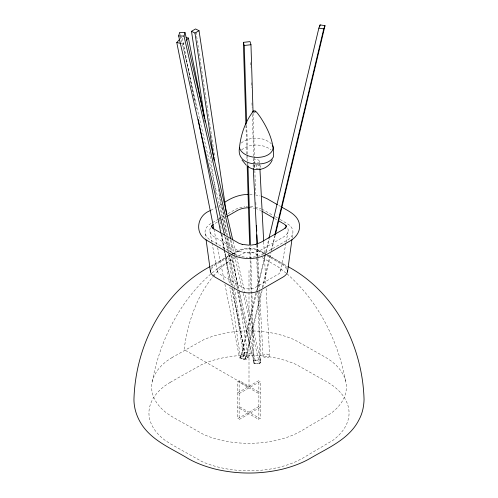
<?xml version="1.0" encoding="UTF-8"?>
<svg xmlns="http://www.w3.org/2000/svg" width="498" height="498" viewBox="0 0 498 498"><rect width="100%" height="100%" fill="white"/><g stroke="black" fill="none" stroke-linecap="round" stroke-linejoin="round"><path stroke-width="0.37" stroke-dasharray="2.49 1.87" d="M292.133 238.137L292.762 233.556M255.53 163.095L253.432 162.242L252.897 161.315C253.594 158.65 258.605 158.837 259.533 161.284L259.178 162.211L257.248 163.089M262.981 355.952C263.679 353.294 268.683 353.48 269.611 355.921C268.914 358.585 263.909 358.398 262.981 355.952L259.564 290.041M280.735 271.254L285.939 243.036M286.082 242.271L288.049 231.595M152.264 381.474C159.808 341.279 178.987 302.566 209.627 275.014L210.567 274.205M255.991 292.855L240.54 357.913L244.008 359.662L248.079 357.315L238.268 291.996M256.165 292.102L264.612 256.545M264.793 255.791L268.746 239.146M262.135 290.434L246.684 355.485L245.427 358.685L240.54 357.913L241.798 354.713L256.346 293.44M257.068 290.415L269.281 238.972M245.427 358.685L261.593 290.608M262.309 287.583L270.395 253.538M271.111 250.513L274.709 235.386M262.851 287.408L270.937 253.37M271.653 250.338L275.245 235.212M239.084 290.521L255.119 360.147L254.105 363.633L259.439 363.758L260.454 360.266L245.122 293.671M180.095 38.788L181.988 36.647L196.405 109.074M194.419 100.366L183.183 43.949L184.129 42.878M238.94 291.946L251.241 353.698L246.037 359.593L239.631 358.187L244.835 352.291L232.087 288.249M212.185 272.879L220.016 266.723L235.778 257.628M241.256 143.044C249.591 136.178 263.834 136.533 271.615 144.047M241.611 149.879C249.691 143.138 262.689 143.679 271.012 149.749M254.839 165.075L253.974 166.425C254.932 168.934 260.074 169.127 260.79 166.394L259.663 165.05M210.928 210.262L214.781 208.04M215.422 207.666L217.346 206.552M219.276 205.444L221.84 203.962M218.585 219.052L209.459 224.461A21.296 12.294 0 0 0 209.459 239.432L236.033 254.777A21.296 12.294 0 0 0 244.848 257.08M219.257 218.666L223.969 215.945M228.009 213.611L236.033 209.123A21.296 12.294 0 0 1 244.848 206.813M217.309 222.058L214.644 223.596A16.534 9.549 0 0 0 213.231 224.53M217.975 221.672L219.979 220.521M220.645 220.135L224.642 217.825M211.289 265.876L229.952 255.101M231.682 254.416L215.03 264.027A16.011 9.244 0 0 0 210.891 268.173M232.348 254.03L237.677 250.955A16.011 9.244 0 0 1 260.323 250.955L265.652 254.03M231.084 255.617L214.482 265.31A14.965 8.64 0 0 0 211.395 270.563M233.743 254.086L239.893 250.637A14.965 8.64 0 0 1 258.107 250.637L265.639 253.88M239.065 255.729L243.416 253.289A9.169 5.297 0 0 1 254.584 253.289L258.935 255.729M248.079 357.315L244.605 355.56L240.54 357.913L229.92 287.209M237.751 392.804L258.867 380.609L258.867 419.503L237.751 407.314M239.133 393.601L260.249 381.412L260.249 418.706L239.133 406.517M258.867 406.517L237.751 418.706L237.751 381.412L258.867 393.601M260.249 407.314L239.133 419.503L239.133 380.609L260.249 392.804M232.361 253.88L239.893 250.637M256.875 164.925C253.171 166.93 261.761 166.762 257.659 164.925M253.208 360.515L259.919 359.774L260.809 362.893L254.105 363.633L253.208 360.515L249.635 244.892M255.119 360.147L260.454 360.266M249.641 194.45L254.117 194.768M241.798 354.713L246.684 355.485M255.381 194.911L260.193 195.982M181.048 43.482L183.183 43.949M244.835 352.291L251.241 353.698M261.967 209.123L273.352 215.553M258.107 250.637L264.257 254.086M278.724 205.444L280.654 206.552M275.375 216.723L277.392 217.887M280.088 219.444L288.541 224.461A21.296 12.294 0 0 1 288.541 239.432L261.967 254.777A21.296 12.294 0 0 1 253.152 257.08M274.691 218.591L276.689 219.749M268.049 255.101L286.711 265.876M266.318 254.416L282.97 264.027A16.011 9.244 0 0 1 287.109 268.173M266.916 255.617L283.518 265.31A14.965 8.64 0 0 1 286.481 269.437M262.222 257.628L277.984 266.723L285.815 272.879M231.184 260.28L230.45 259.856A275.836 159.254 60 0 0 213.256 276.266M286.966 273.8C318.44 301.365 338.074 340.694 345.737 381.474M233.095 241.449L236.581 256.588M236.755 257.348L244.948 292.911M231.035 240.397L234.346 254.777M234.521 255.536L242.538 290.346M243.236 293.372L259.439 363.758M179.66 32.457L180.183 34.723M180.357 35.483L226.192 234.521M226.889 237.546L230.194 251.926M231.066 255.711L238.909 289.761M224.828 236.494L228.657 253.14M228.831 253.899L236.675 287.95M237.372 290.981L254.105 363.633L250.426 244.904M219.662 195.116L227.711 235.523M228.314 238.573L231.203 253.059M231.807 256.109L238.337 288.896M221.305 234.116L224.343 249.361M224.947 252.411L231.477 285.198M220.988 233.792L224.019 249.044M224.175 249.803L231.159 284.875M231.763 287.925L246.037 359.593M213.972 229.335L217.01 244.58M217.62 247.631L224.299 281.177M224.903 284.227L239.631 358.187M209.951 231.595L211.918 242.271M212.061 243.036L217.265 271.254M230.418 239.737L232.846 255.879M232.958 256.644L237.807 288.921M196.025 32.028L214.949 158.059M222.332 207.243L226.49 234.907M226.951 237.982L229.03 251.814M229.491 254.889L234.334 287.165M234.452 287.937L244.605 355.56M218.392 189.059L224.965 232.865M225.662 237.478L227.623 250.538M228.084 253.613L233.045 286.655M233.506 289.73L244.008 359.662M209.614 151.958L216.076 194.992M219.419 217.277L221.386 230.344M222.077 234.95L224.268 249.554M224.386 250.32L229.46 284.134M205.238 233.556L205.867 238.137M259.533 161.284L259.614 162.834M259.657 163.612L259.937 169.04M263.71 241.928L264.351 254.341M264.394 255.113L265.957 285.354M266.119 288.46L269.611 355.921M253.102 165.193L253.221 167.515M257.236 245.066L259.526 289.263M253.077 113.021L254.833 169.669M254.852 170.447L255.574 193.728M255.841 202.263L255.96 206.141M257.161 244.941L257.566 258.132M257.591 258.91L258.524 289.17M258.624 292.276L260.809 362.893M250.724 62.567L250.868 67.224M251.347 82.743L251.49 87.399M251.969 102.918L252.113 107.574M252.33 114.559L253.818 162.672M253.843 163.444L253.961 167.328M256.364 244.923L256.725 256.563M256.75 257.341L257.759 289.936M257.777 290.708L259.919 359.774M246.734 125.403L247.618 154.112M247.643 154.89L247.836 161.097M247.861 161.875L247.954 164.981M245.937 125.39L246.871 155.65M246.896 156.428L247.014 160.306M247.114 163.412L247.164 164.963M249 270.563L249 387.108L184.092 349.633A275.836 159.254 60 0 1 212.789 276.838M214.482 275.824A14.965 8.64 0 0 1 213.399 274.884M251.783 257.217A21.296 12.294 0 0 1 246.217 257.217M210.374 227.872A16.534 9.549 0 0 0 214.644 237.092L237.309 250.183A16.534 9.549 0 0 0 260.684 250.183L283.356 237.092A16.534 9.549 0 0 0 287.626 227.872M219.083 267.345A9.169 5.297 0 0 0 219.083 273.788L243.416 287.838A9.169 5.297 0 0 0 254.584 287.838L278.917 273.788A9.169 5.297 0 0 0 278.917 267.345M249 207.722A16.534 9.549 0 0 1 254.659 208.295M255.331 208.444A16.534 9.549 0 0 1 260.684 210.511M246.217 206.682A21.296 12.294 0 0 1 247.606 206.608M250.394 206.608A21.296 12.294 0 0 1 254.515 207M255.181 207.106A21.296 12.294 0 0 1 260.834 208.65M172.246 357.433L167.067 360.838A74.731 43.145 0 0 0 167.067 413.371L172.246 416.782L203.508 434.412A74.731 43.145 0 0 0 294.492 434.412L300.4 431.424L330.933 413.371A74.731 43.145 0 0 0 330.933 360.838L325.754 357.433L294.492 339.804A74.731 43.145 0 0 0 203.508 339.804L172.246 357.433M170.291 382.283L164.944 385.801A77.408 44.689 0 0 0 164.944 440.22L170.291 443.743L201.877 461.54A77.408 44.689 0 0 0 296.123 461.54L302.224 458.453L333.056 440.22A77.408 44.689 0 0 0 333.056 385.801L327.709 382.283L296.123 364.48A77.408 44.689 0 0 0 201.877 364.48L170.291 382.283"/><path stroke-width="0.75" d="M287.52 271.771L291.921 239.669M239.445 147.806C240.715 135.568 244.518 123.436 251.733 113.376C254.335 106.995 257.815 114.048 259.875 116.464C267.8 128.291 274.46 142.447 273.402 156.951C269.543 163.83 260.305 164.496 253.264 163.761C244.474 162.647 237.677 157.567 239.445 147.806C243.198 160.026 270.924 161.184 273.39 147.645L272.574 145.192M268.92 238.393L318.863 28.1L320.121 24.9L325.007 25.678L275.425 234.458M319.766 26.413L320.121 24.9M274.884 234.626L323.75 28.878L325.007 25.678M224.48 234.975L178.645 35.943L179.66 32.457L185.001 32.575L232.747 239.936M230.686 238.884L183.986 36.061L185.001 32.575M286.325 226.173L285.049 228.209L285.976 227.381L283.356 229.354L260.691 242.439L255.331 244.506L255.866 244.375L251.341 245.078M212.048 225.681L211.401 226.901L212.055 225.793M272.313 159.846C268.509 169.532 255.237 172.794 247.35 166.046M253.476 111.104C252.835 112.448 256.389 112.417 255.53 111.091M213.972 229.335L176.778 42.542L179.622 39.323M186.495 40.201L188.387 38.053L186.252 37.587M204.653 118.91L191.493 31.306L195.565 28.952L199.032 30.708L226.615 214.377M191.493 31.306L194.967 33.055L199.032 30.708M210.287 210.629C196.648 215.491 194.015 234.241 207.722 240.839L230.829 254.179C241.966 259.987 256.034 259.987 267.171 254.179L290.278 240.839C295.986 237.577 300.649 231.197 299.423 224.361C298.196 215.441 288.89 211.127 281.936 207.293M224.411 202.481C231.477 197.681 239.719 194.388 248.359 194.45M226.646 216.667L237.309 210.511A16.534 9.549 0 0 1 249 207.722M210 266.617C162.273 292.164 135.388 346.627 133.95 399.545C133.968 409.045 137.299 418.252 142.689 426.002C153.894 441.745 172.526 448.935 188.4 458.714C196.959 463.57 206.297 466.807 215.808 469.234L216.437 469.359C237.783 474.27 260.217 474.27 281.563 469.359L282.192 469.234C291.704 466.807 301.041 463.57 309.6 458.714C327.379 448.088 349.384 439.348 359.114 419.528C362.42 413.421 363.876 406.449 364.05 399.545C362.612 346.627 335.727 292.164 288 266.617M245.912 124.612L243.366 42.355L250.071 41.614L250.967 44.733L253.052 112.249M243.366 42.355L244.257 45.474L250.967 44.733M178.645 35.943L183.986 36.061M249 245.165L242.134 244.375L242.669 244.506L238.928 243.261L214.644 229.354M318.863 28.1L323.75 28.878M176.778 42.542L180.338 43.32M262.023 196.505L267.171 198.77L277.442 204.703M262.023 211.283L274.024 218.211M278.687 220.9L283.356 223.596A16.534 9.549 0 0 1 285.97 225.569M213.225 228.42L212.024 227.381L212.951 228.209L211.675 226.173M246.329 165.268L241.984 159.983M285.945 225.793L286.599 226.901L285.952 225.681M188.387 38.053L204.174 117.347M198.21 119.427L220.832 233.033M194.967 33.055L214.121 160.624M204.883 120.448L205.114 121.985M206.079 239.669L210.48 271.771M259.937 169.04L263.672 241.156M253.258 168.293L257.198 244.288M256.557 225.544L256.725 230.972M256.85 234.851L257.136 244.163M244.257 45.474L246.659 123.074M247.979 165.753L250.426 244.904M247.182 165.741L249.635 244.892M212.03 225.569A16.534 9.549 0 0 1 213.231 224.53M210.343 270.563A16.011 9.244 0 0 0 215.03 277.106L237.677 290.178A16.011 9.244 0 0 0 260.323 290.178L282.97 277.106A16.011 9.244 0 0 0 287.657 270.563"/></g></svg>
